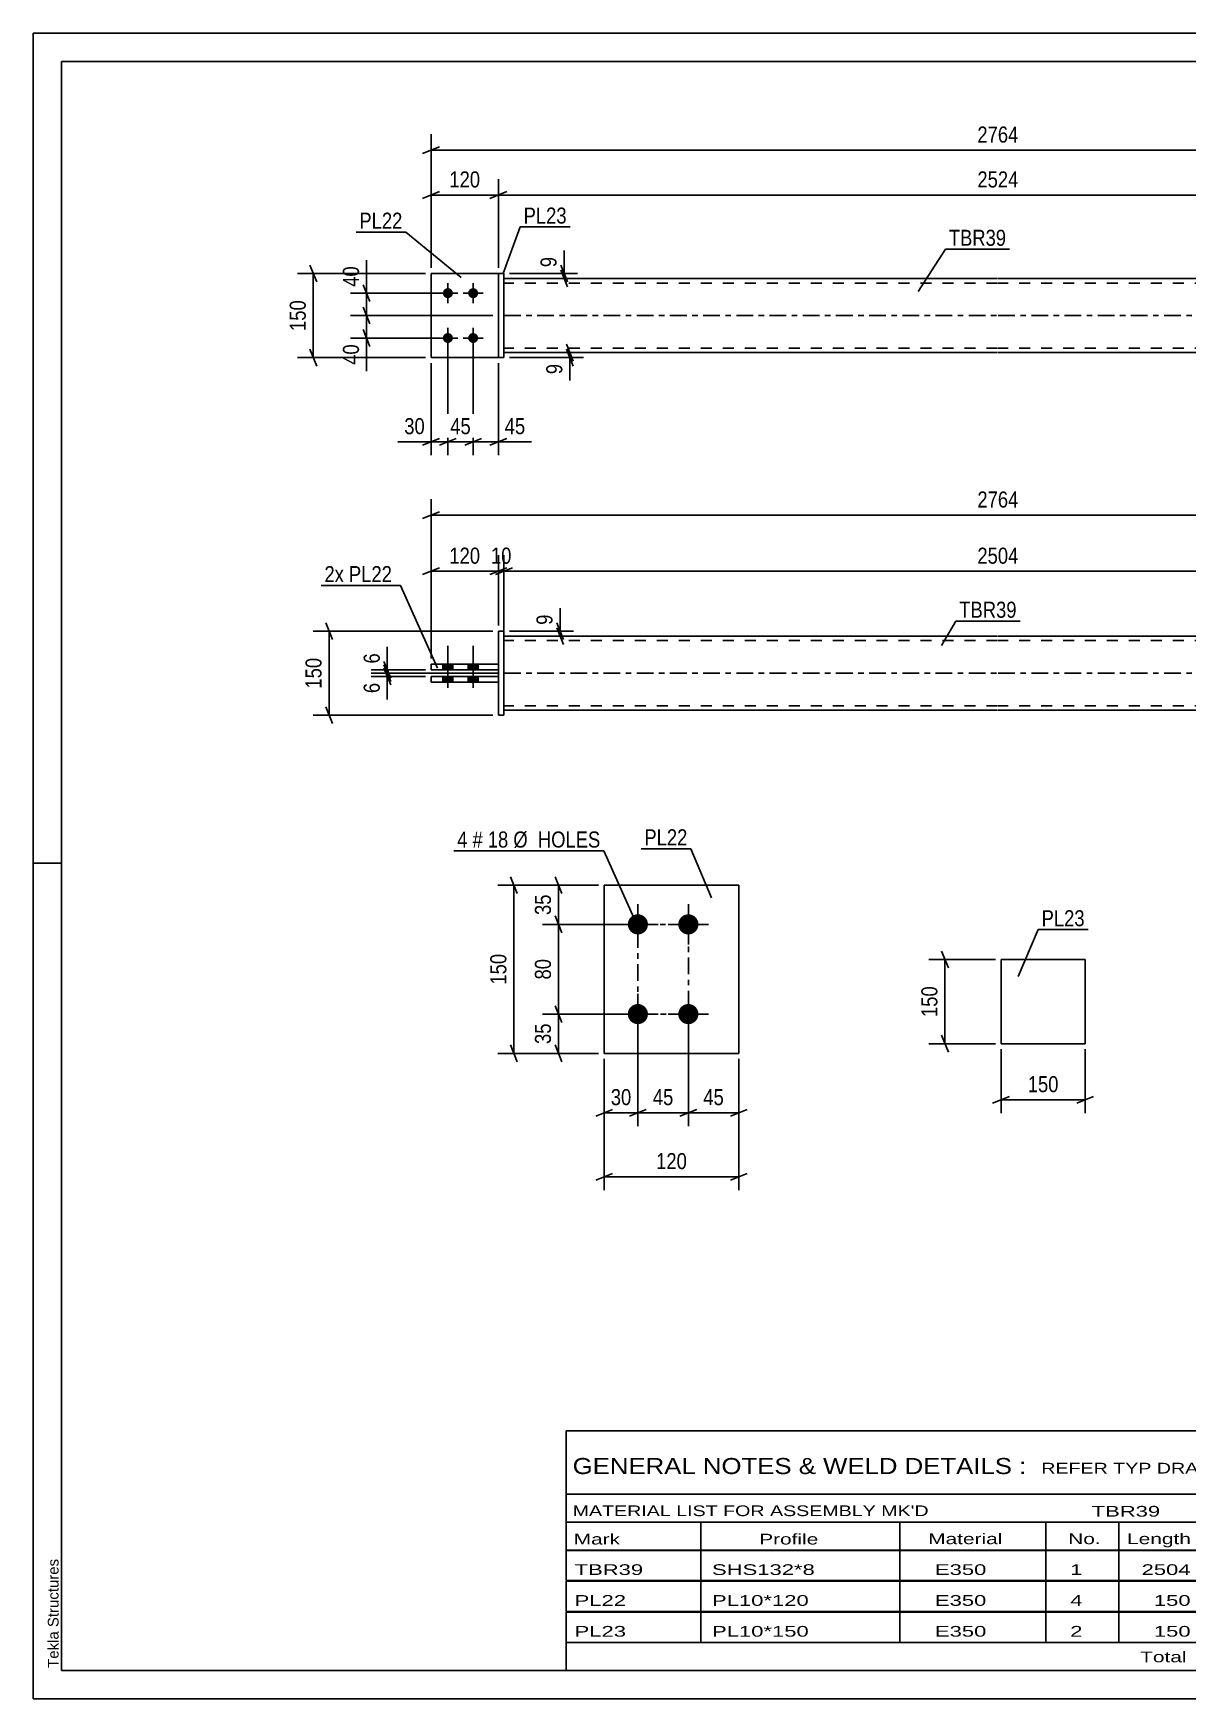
# Model space of a CAD drawing. Header units: millimetres. Extents: x 0 to 420, y 0 to 297.
# Drawn here: x 0 to 205.8, y 0 to 297 of the extents above; entities that cross this region are included whole.
import ezdxf

# ---------------------------------------------------------------- set-up
doc = ezdxf.new("R2010")
doc.units = ezdxf.units.MM
doc.linetypes.add('DXK_LINE_DOT2', pattern=[3.9198, 1.9599, -1.9599])
doc.linetypes.add('DXK_LINE_DOT3', pattern=[5.9187, 2.979, -0.9799, 0.9799, -0.9799])
doc.styles.add('Arial', font='arial.ttf', dxfattribs={"height": 0.2})
doc.styles.add('Arial Narrow', font='ARIALN.TTF', dxfattribs={"height": 0.2})

# ---------------------------------------------------------------- blocks, each defined once
blk = doc.blocks.new('Unknown-489683346-1162')
at = {"color": 5, "linetype": 'Continuous'}
for p, q in [((420, 297), (0, 297)), ((0, 297), (0, 0)), ((0, 292), (0, 297)), ((415, 292), (5, 292)), ((5, 292), (5, 5)), ((5, 149), (0, 149)), ((0, 0), (0, 5)), ((5, 5), (415, 5)), ((0, 0), (420, 0))]:
    blk.add_line(p, q, dxfattribs=at)
at = {"color": 174, "linetype": 'Continuous', "style": 'Arial'}
blk.add_text('Tekla Structures', height=1.9102, rotation=90, dxfattribs=at).set_placement((4.5, 5.5))
blk = doc.blocks.new('Unknown-489683346-5567')
at = {"color": 7, "linetype": 'Continuous'}
for p, q in [((95, 47.75), (255, 47.75)), ((95, 36.5), (95, 47.75)), ((255, 47.75), (255, 36.5)), ((95, 36.5), (255, 36.5)), ((95, 36.5), (95, 31.5)), ((255, 36.5), (255, 31.5)), ((95, 31.5), (255, 31.5)), ((95, 31.5), (95, 26.5)), ((119, 31.5), (119, 26.5)), ((154.5, 31.5), (154.5, 26.5)), ((180.5, 31.5), (180.5, 26.5)), ((193.5, 31.5), (193.5, 26.5)), ((211, 31.5), (211, 26.5)), ((233, 31.5), (233, 26.5)), ((255, 31.5), (255, 26.5)), ((95, 26.5), (255, 26.5)), ((95, 26.45), (95, 21.05)), ((95, 26.45), (255, 26.45)), ((119, 26.5), (119, 21)), ((154.5, 26.5), (154.5, 21)), ((180.5, 26.5), (180.5, 21)), ((193.5, 26.5), (193.5, 21)), ((211, 26.5), (211, 21)), ((233, 26.5), (233, 21)), ((255, 26.45), (255, 21.05)), ((95, 21.05), (255, 21.05)), ((95, 20.95), (95, 15.55)), ((95, 20.95), (255, 20.95)), ((119, 21), (119, 15.5)), ((154.5, 21), (154.5, 15.5)), ((180.5, 21), (180.5, 15.5)), ((193.5, 21), (193.5, 15.5)), ((211, 21), (211, 15.5)), ((233, 21), (233, 15.5)), ((255, 20.95), (255, 15.55)), ((95, 15.55), (255, 15.55)), ((95, 15.45), (95, 10.05)), ((95, 15.45), (255, 15.45)), ((119, 15.5), (119, 10)), ((154.5, 15.5), (154.5, 10)), ((180.5, 15.5), (180.5, 10)), ((193.5, 15.5), (193.5, 10)), ((211, 15.5), (211, 10)), ((233, 15.5), (233, 10)), ((255, 15.45), (255, 10.05)), ((95, 10.05), (255, 10.05)), ((95, 10), (255, 10)), ((95, 10), (95, 5)), ((211, 10), (211, 5)), ((233, 10), (233, 5)), ((255, 10), (255, 5)), ((95, 5), (255, 5))]:
    blk.add_line(p, q, dxfattribs=at)
at = {"color": 7, "style": 'Arial Narrow'}
for s, height, width, p in [('GENERAL NOTES & WELD DETAILS :', 2.8633, 1.4, (96.15, 40.06)), ('REFER TYP DRAWING TYP-01', 1.9089, 1.6, (179.7, 40.16)), ("MATERIAL LIST FOR ASSEMBLY MK'D", 1.9089, 1.6, (96.15, 32.56)), ('TBR39', 1.909, 1.794707, (188.68, 32.47)), ('1', 1.91, 1.794707, (217.08, 32.56)), ('No. Required', 1.9089, 1.6, (226.41, 32.56)), ('Mark', 1.909, 1.7, (96.34, 27.5)), ('Profile', 1.909, 1.7, (129.41, 27.5)), ('Material', 1.909, 1.7, (159.54, 27.56)), ('No.', 1.909, 1.7, (184.5, 27.56)), ('Length', 1.909, 1.7, (195, 27.56)), ('Area', 1.909, 1.7, (217.5, 27.56)), ('Weight', 1.909, 1.7, (237, 27.56))]:
    blk.add_text(s, height=height, dxfattribs=dict(at, width=width)).set_placement(p)
at = {"color": 7, "linetype": 'Continuous', "style": 'Arial Narrow'}
for s, height, width, p in [('TBR39', 1.909, 1.794707, (96.5, 22.06)), ('SHS132*8', 1.909, 1.794707, (121, 22.06)), ('E350', 1.909, 1.794707, (160.74, 22.06)), ('1', 1.91, 1.794707, (184.86, 22.06)), ('2504', 1.909, 1.794707, (197.58, 22.06)), ('1.3', 1.909, 1.794707, (221.32, 22.06)), ('78.0', 1.909, 1.794707, (240.14, 22.06)), ('PL22', 1.909, 1.794707, (96.5, 16.56)), ('PL10*120', 1.909, 1.794707, (121, 16.56)), ('E350', 1.909, 1.794707, (160.74, 16.56)), ('4', 1.91, 1.794707, (184.86, 16.56)), ('150', 1.909, 1.794707, (199.77, 16.56)), ('0.0', 1.909, 1.794707, (221.32, 16.56)), ('5.7', 1.909, 1.794707, (242.33, 16.56)), ('PL23', 1.909, 1.794707, (96.5, 11.06)), ('PL10*150', 1.909, 1.794707, (121, 11.06)), ('E350', 1.909, 1.794707, (160.74, 11.06)), ('2', 1.91, 1.794707, (184.86, 11.06)), ('150', 1.909, 1.794707, (199.77, 11.06)), ('0.1', 1.909, 1.794707, (221.32, 11.06)), ('3.5', 1.909, 1.794707, (242.33, 11.06)), ('Total', 1.909, 1.7, (197.33, 6.5)), ('1.6', 1.909, 1.794707, (220.83, 6.5)), ('87.2', 1.909, 1.794707, (240.14, 6.5))]:
    blk.add_text(s, height=height, dxfattribs=dict(at, width=width)).set_placement(p)
blk = doc.blocks.new('Part-489683346-1611 - 1399')
at = {"color": 2, "linetype": 'Continuous'}
for p, q in [((70.91, 184.49), (82.91, 184.49)), ((70.91, 184.49), (70.91, 183.49)), ((82.91, 184.49), (82.91, 183.49)), ((82.91, 183.49), (70.91, 183.49))]:
    blk.add_line(p, q, dxfattribs=at)
blk = doc.blocks.new('Part-489683346-1427 - 1399')
at = {"linetype": 'Continuous'}
blk.add_hatch(color=2, dxfattribs=at).paths.add_polyline_path([(230.01, 176.29), (229.21, 177.69), (230.81, 177.69)])
at = {"color": 2, "linetype": 'Continuous'}
for p, q in [((83.91, 189.49), (171.91, 189.49)), ((172.01, 189.49), (260.01, 189.49)), ((171.91, 176.29), (83.91, 176.29)), ((260.01, 176.29), (172.01, 176.29)), ((230.01, 176.29), (229.21, 177.69)), ((229.21, 177.69), (230.81, 177.69)), ((230.81, 177.69), (230.01, 176.29))]:
    blk.add_line(p, q, dxfattribs=at)
at = {"color": 7, "linetype": 'DXK_LINE_DOT2'}
for p, q in [((83.91, 176.29), (83.91, 189.49)), ((171.91, 188.69), (83.91, 188.69)), ((260.01, 188.69), (172.01, 188.69)), ((260.01, 189.49), (260.01, 176.29)), ((171.91, 177.09), (83.91, 177.09)), ((260.01, 177.09), (172.01, 177.09))]:
    blk.add_line(p, q, dxfattribs=at)
at = {"color": 7, "linetype": 'DXK_LINE_DOT3'}
for p, q in [((83.91, 182.89), (171.91, 182.89)), ((172.01, 182.89), (260.01, 182.89))]:
    blk.add_line(p, q, dxfattribs=at)
at = {"color": 2, "linetype": 'Continuous'}
blk.add_circle((230.01, 177.19), 1, dxfattribs=at)
blk = doc.blocks.new('Part-489683346-1610 - 1399')
at = {"color": 2, "linetype": 'Continuous'}
for p, q in [((82.91, 182.29), (70.91, 182.29)), ((70.91, 182.29), (70.91, 181.29)), ((82.91, 181.29), (70.91, 181.29)), ((82.91, 181.29), (82.91, 182.29))]:
    blk.add_line(p, q, dxfattribs=at)
blk = doc.blocks.new('Part-489683346-1612 - 1399')
at = {"color": 2, "linetype": 'Continuous'}
for p, q in [((82.91, 190.39), (83.91, 190.39)), ((82.91, 175.39), (82.91, 190.39)), ((83.91, 190.39), (83.91, 175.39)), ((83.91, 175.39), (82.91, 175.39))]:
    blk.add_line(p, q, dxfattribs=at)
blk = doc.blocks.new('Bolt-489683346-1615 - 1399')
at = {"linetype": 'Continuous'}
for points in [[(73.01, 183.49), (74.81, 183.49), (74.81, 184.49), (73.01, 184.49)], [(73.01, 183.49), (74.81, 183.49), (74.81, 184.49), (73.01, 184.49)], [(77.51, 183.49), (79.31, 183.49), (79.31, 184.49), (77.51, 184.49)], [(77.51, 183.49), (79.31, 183.49), (79.31, 184.49), (77.51, 184.49)], [(73.01, 181.29), (74.81, 181.29), (74.81, 182.29), (73.01, 182.29)], [(73.01, 181.29), (74.81, 181.29), (74.81, 182.29), (73.01, 182.29)], [(77.51, 181.29), (79.31, 181.29), (79.31, 182.29), (77.51, 182.29)], [(77.51, 181.29), (79.31, 181.29), (79.31, 182.29), (77.51, 182.29)]]:
    blk.add_hatch(color=1, dxfattribs=at).paths.add_polyline_path(points)
at = {"color": 1, "linetype": 'Continuous'}
for p, q in [((73.91, 180.29), (73.91, 187.79)), ((73.91, 180.29), (73.91, 187.79)), ((78.41, 180.29), (78.41, 187.79)), ((78.41, 180.29), (78.41, 187.79)), ((73.01, 183.49), (73.01, 184.49)), ((73.01, 183.49), (73.01, 184.49)), ((74.81, 183.49), (74.81, 184.49)), ((74.81, 183.49), (74.81, 184.49)), ((77.51, 183.49), (77.51, 184.49)), ((77.51, 183.49), (77.51, 184.49)), ((79.31, 183.49), (79.31, 184.49)), ((79.31, 183.49), (79.31, 184.49)), ((73.01, 181.29), (73.01, 182.29)), ((73.01, 181.29), (73.01, 182.29)), ((74.81, 181.29), (74.81, 182.29)), ((74.81, 181.29), (74.81, 182.29)), ((77.51, 181.29), (77.51, 182.29)), ((77.51, 181.29), (77.51, 182.29)), ((79.31, 181.29), (79.31, 182.29)), ((79.31, 181.29), (79.31, 182.29))]:
    blk.add_line(p, q, dxfattribs=at)
blk = doc.blocks.new('Part-489683346-1592 - 1586')
at = {"linetype": 'Continuous'}
blk.add_hatch(color=2, dxfattribs=at).paths.add_polyline_path([(230.01, 246.66), (229.21, 248.06), (230.81, 248.06)])
at = {"color": 2, "linetype": 'Continuous'}
for p, q in [((83.91, 253.26), (171.91, 253.26)), ((172.01, 253.26), (260.01, 253.26)), ((230.01, 246.66), (229.21, 248.06)), ((229.21, 248.06), (230.81, 248.06)), ((230.81, 248.06), (230.01, 246.66)), ((83.91, 240.06), (171.91, 240.06)), ((172.01, 240.06), (260.01, 240.06))]:
    blk.add_line(p, q, dxfattribs=at)
at = {"color": 7, "linetype": 'DXK_LINE_DOT2'}
for p, q in [((83.91, 253.26), (83.91, 240.06)), ((171.91, 252.46), (83.91, 252.46)), ((260.01, 252.46), (172.01, 252.46)), ((260.01, 253.26), (260.01, 240.06)), ((171.91, 240.86), (83.91, 240.86)), ((260.01, 240.86), (172.01, 240.86))]:
    blk.add_line(p, q, dxfattribs=at)
at = {"color": 7, "linetype": 'DXK_LINE_DOT3'}
for p, q in [((83.91, 246.66), (171.91, 246.66)), ((172.01, 246.66), (260.01, 246.66))]:
    blk.add_line(p, q, dxfattribs=at)
at = {"color": 2, "linetype": 'Continuous'}
blk.add_circle((230.01, 247.56), 1, dxfattribs=at)
blk = doc.blocks.new('Part-489683346-1799 - 1586')
at = {"color": 2, "linetype": 'Continuous'}
for p, q in [((83.91, 254.16), (82.91, 254.16)), ((82.91, 254.16), (82.91, 239.16)), ((83.91, 239.16), (83.91, 254.16)), ((82.91, 239.16), (83.91, 239.16))]:
    blk.add_line(p, q, dxfattribs=at)
blk = doc.blocks.new('Part-489683346-1797 - 1586')
at = {"color": 7, "linetype": 'DXK_LINE_DOT2'}
for p, q in [((82.91, 254.16), (70.91, 254.16)), ((70.91, 254.16), (70.91, 239.16)), ((82.91, 239.16), (82.91, 254.16)), ((70.91, 239.16), (82.91, 239.16))]:
    blk.add_line(p, q, dxfattribs=at)
blk = doc.blocks.new('Part-489683346-1798 - 1586')
at = {"color": 2, "linetype": 'Continuous'}
for p, q in [((82.91, 254.16), (70.91, 254.16)), ((70.91, 239.16), (70.91, 254.16)), ((82.91, 239.16), (70.91, 239.16))]:
    blk.add_line(p, q, dxfattribs=at)
at = {"color": 7, "linetype": 'DXK_LINE_DOT2'}
blk.add_line((82.91, 239.16), (82.91, 254.16), dxfattribs=at)
blk = doc.blocks.new('Bolt-489683346-1802 - 1586')
at = {"linetype": 'Continuous'}
for points in [[(73.91, 249.76, -1), (73.91, 251.56, -1)], [(78.41, 249.76, -1), (78.41, 251.56, -1)], [(73.91, 241.76, -1), (73.91, 243.56, -1)], [(78.41, 241.76, -1), (78.41, 243.56, -1)]]:
    blk.add_hatch(color=1, dxfattribs=at).paths.add_polyline_path(points)
at = {"color": 1, "linetype": 'Continuous'}
for p, q in [((73.91, 248.86), (73.91, 252.46)), ((78.41, 248.86), (78.41, 252.46)), ((75.71, 250.66), (72.11, 250.66)), ((80.21, 250.66), (76.61, 250.66)), ((73.91, 240.86), (73.91, 244.46)), ((78.41, 240.86), (78.41, 244.46)), ((75.71, 242.66), (72.11, 242.66)), ((80.21, 242.66), (76.61, 242.66))]:
    blk.add_line(p, q, dxfattribs=at)
blk = doc.blocks.new('Part-489683346-3110 - 3109')
at = {"color": 2, "linetype": 'Continuous'}
for p, q in [((125.78, 145.09), (101.78, 145.09)), ((101.78, 145.09), (101.78, 115.09)), ((125.78, 115.09), (125.78, 145.09)), ((101.78, 115.09), (125.78, 115.09))]:
    blk.add_line(p, q, dxfattribs=at)
blk = doc.blocks.new('Bolt-489683346-3111 - 3109')
at = {"linetype": 'Continuous'}
for points in [[(107.78, 136.29, -1), (107.78, 139.89, -1)], [(116.78, 136.29, -1), (116.78, 139.89, -1)], [(107.78, 120.29, -1), (107.78, 123.89, -1)], [(116.78, 120.29, -1), (116.78, 123.89, -1)]]:
    blk.add_hatch(color=1, dxfattribs=at).paths.add_polyline_path(points)
at = {"color": 1, "linetype": 'Continuous'}
for p, q in [((107.78, 134.49), (107.78, 141.69)), ((116.78, 134.49), (116.78, 141.69)), ((111.38, 138.09), (104.18, 138.09)), ((120.38, 138.09), (113.18, 138.09)), ((107.78, 118.49), (107.78, 125.69)), ((116.78, 118.49), (116.78, 125.69)), ((111.38, 122.09), (104.18, 122.09)), ((120.38, 122.09), (113.18, 122.09))]:
    blk.add_line(p, q, dxfattribs=at)
blk = doc.blocks.new('Part-489683346-3174 - 3173')
at = {"color": 2, "linetype": 'Continuous'}
for p, q in [((172.53, 131.81), (187.53, 131.81)), ((172.53, 131.81), (172.53, 116.81)), ((187.53, 131.81), (187.53, 116.81)), ((172.53, 116.81), (187.53, 116.81))]:
    blk.add_line(p, q, dxfattribs=at)
blk = doc.blocks.new('Rectangle-489683346-3730 - 3109')
at = {"color": 1, "linetype": 'DXK_LINE_DOT3'}
blk.add_lwpolyline([(107.78, 138.09), (116.78, 138.09), (116.78, 122.09), (107.78, 122.09), (107.78, 138.09)], close=True, dxfattribs=at)
blk = doc.blocks.new('StraightDimension-489683346-2663 - 1399')
at = {"color": 7, "linetype": 'Continuous'}
for p, q in [((82.91, 191.39), (82.91, 203.91)), ((83.91, 190.49), (83.91, 203.91)), ((81.41, 200.46), (84.41, 201.66)), ((85.41, 201.66), (82.41, 200.46)), ((82.91, 201.06), (83.91, 201.06))]:
    blk.add_line(p, q, dxfattribs=at)
at = {"color": 0}
blk.add_wipeout([(85.84, 201.81), (85.84, 206.01), (80.98, 206.01), (80.98, 201.81)], dxfattribs=at)
at = {"color": 3, "style": 'Arial Narrow'}
blk.add_text('10', height=2.863, dxfattribs=at).set_placement((81.58, 202.41))
blk = doc.blocks.new('StraightDimension-489683346-4406 - 1399')
at = {"color": 7, "linetype": 'Continuous'}
for p, q in [((84.91, 190.39), (96.31, 190.39)), ((93.31, 191.89), (94.51, 188.89)), ((94.51, 187.99), (93.31, 190.99)), ((93.91, 189.49), (93.91, 190.39)), ((84.91, 189.49), (96.31, 189.49))]:
    blk.add_line(p, q, dxfattribs=at)
at = {"color": 0}
blk.add_wipeout([(93.16, 193.94), (88.96, 193.94), (88.96, 190.91), (93.16, 190.91)], dxfattribs=at)
at = {"color": 7, "linetype": 'Continuous'}
blk.add_line((93.91, 190.39), (93.91, 194.46), dxfattribs=at)
blk.add_line((93.91, 190.39), (93.91, 194.46), dxfattribs=at)
at = {"color": 3, "style": 'Arial Narrow'}
blk.add_text('9', height=2.86, rotation=90.0002, dxfattribs=at).set_placement((92.56, 191.51))
blk = doc.blocks.new('StraightDimension-489683346-4416 - 1399')
at = {"color": 7, "linetype": 'Continuous'}
for p, q in [((62.51, 184.99), (63.71, 181.99)), ((63.71, 181.39), (62.51, 184.39)), ((69.91, 183.49), (60.26, 183.49)), ((82.91, 182.89), (60.26, 182.89)), ((63.11, 182.89), (63.11, 183.49))]:
    blk.add_line(p, q, dxfattribs=at)
at = {"color": 0}
blk.add_wipeout([(62.36, 187.04), (58.16, 187.04), (58.16, 184.01), (62.36, 184.01)], dxfattribs=at)
at = {"color": 7, "linetype": 'Continuous'}
blk.add_line((63.11, 183.49), (63.11, 187.56), dxfattribs=at)
blk.add_line((63.11, 183.49), (63.11, 187.56), dxfattribs=at)
at = {"color": 3, "style": 'Arial Narrow'}
blk.add_text('6', height=2.86, rotation=90.0002, dxfattribs=at).set_placement((61.76, 184.61))
blk = doc.blocks.new('StraightDimension-489683346-2555 - 1399')
at = {"color": 7, "linetype": 'Continuous'}
for p, q in [((70.91, 185.49), (70.91, 213.93)), ((273.01, 185.49), (273.01, 213.93)), ((72.41, 211.68), (69.41, 210.48)), ((70.91, 211.08), (273.01, 211.08)), ((271.51, 210.48), (274.51, 211.68))]:
    blk.add_line(p, q, dxfattribs=at)
at = {"color": 0}
blk.add_wipeout([(176.22, 211.83), (176.22, 216.03), (167.71, 216.03), (167.71, 211.83)], dxfattribs=at)
at = {"color": 3, "style": 'Arial Narrow'}
blk.add_text('2764', height=2.863, dxfattribs=at).set_placement((168.31, 212.43))
blk = doc.blocks.new('StraightDimension-489683346-2662 - 1399')
at = {"color": 7, "linetype": 'Continuous'}
for p, q in [((83.91, 190.49), (83.91, 203.91)), ((260.01, 190.49), (260.01, 203.91)), ((85.41, 201.66), (82.41, 200.46)), ((83.91, 201.06), (260.01, 201.06)), ((258.51, 200.46), (261.51, 201.66))]:
    blk.add_line(p, q, dxfattribs=at)
at = {"color": 0}
blk.add_wipeout([(176.22, 201.81), (176.22, 206.01), (167.71, 206.01), (167.71, 201.81)], dxfattribs=at)
at = {"color": 3, "style": 'Arial Narrow'}
blk.add_text('2504', height=2.863, dxfattribs=at).set_placement((168.31, 202.41))
blk = doc.blocks.new('StraightDimension-489683346-2664 - 1399')
at = {"color": 7, "linetype": 'Continuous'}
for p, q in [((70.91, 185.49), (70.91, 203.91)), ((82.91, 191.39), (82.91, 203.91)), ((69.41, 200.46), (72.41, 201.66)), ((70.91, 201.06), (82.91, 201.06)), ((84.41, 201.66), (81.41, 200.46))]:
    blk.add_line(p, q, dxfattribs=at)
at = {"color": 0}
blk.add_wipeout([(80.25, 201.81), (80.25, 206.01), (73.57, 206.01), (73.57, 201.81)], dxfattribs=at)
at = {"color": 3, "style": 'Arial Narrow'}
blk.add_text('120', height=2.863, dxfattribs=at).set_placement((74.17, 202.41))
blk = doc.blocks.new('StraightDimension-489683346-4417 - 1399')
at = {"color": 7, "linetype": 'Continuous'}
for p, q in [((62.51, 184.39), (63.71, 181.39)), ((82.91, 182.89), (60.26, 182.89)), ((69.91, 182.29), (60.26, 182.29)), ((63.71, 180.79), (62.51, 183.79)), ((63.11, 182.29), (63.11, 182.89))]:
    blk.add_line(p, q, dxfattribs=at)
at = {"color": 0}
blk.add_wipeout([(62.36, 181.76), (58.16, 181.76), (58.16, 178.73), (62.36, 178.73)], dxfattribs=at)
at = {"color": 7, "linetype": 'Continuous'}
blk.add_line((63.11, 182.29), (63.11, 178.21), dxfattribs=at)
blk.add_line((63.11, 182.29), (63.11, 178.21), dxfattribs=at)
at = {"color": 3, "style": 'Arial Narrow'}
blk.add_text('6', height=2.86, rotation=90.0002, dxfattribs=at).set_placement((61.76, 179.33))
blk = doc.blocks.new('StraightDimension-489683346-5122 - 1399')
at = {"color": 7, "linetype": 'Continuous'}
for p, q in [((81.91, 190.39), (49.88, 190.39)), ((53.33, 188.89), (52.13, 191.89)), ((52.73, 175.39), (52.73, 190.39)), ((81.91, 175.39), (49.88, 175.39)), ((52.13, 176.89), (53.33, 173.89))]:
    blk.add_line(p, q, dxfattribs=at)
at = {"color": 0}
blk.add_wipeout([(51.98, 186.23), (47.78, 186.23), (47.78, 179.54), (51.98, 179.54)], dxfattribs=at)
at = {"color": 3, "style": 'Arial Narrow'}
blk.add_text('150', height=2.863, rotation=90.0002, dxfattribs=at).set_placement((51.38, 180.14))
blk = doc.blocks.new('StraightDimension-489683346-4242 - 1586')
at = {"color": 7, "linetype": 'Continuous'}
for p, q in [((78.41, 241.66), (78.41, 221.76)), ((82.91, 238.16), (82.91, 221.76)), ((76.91, 223.56), (79.91, 224.76)), ((78.41, 224.16), (82.91, 224.16)), ((84.41, 224.76), (81.41, 223.56))]:
    blk.add_line(p, q, dxfattribs=at)
at = {"color": 0}
blk.add_wipeout([(88.29, 224.91), (88.29, 229.11), (83.44, 229.11), (83.44, 224.91)], dxfattribs=at)
at = {"color": 7, "linetype": 'Continuous'}
blk.add_line((82.91, 224.16), (88.82, 224.16), dxfattribs=at)
blk.add_line((82.91, 224.16), (88.82, 224.16), dxfattribs=at)
at = {"color": 3, "style": 'Arial Narrow'}
blk.add_text('45', height=2.863, dxfattribs=at).set_placement((84.04, 225.51))
blk = doc.blocks.new('StraightDimension-489683346-2870 - 1586')
at = {"color": 7, "linetype": 'Continuous'}
for p, q in [((95.06, 241.56), (96.26, 238.56)), ((96.26, 237.66), (95.06, 240.66)), ((84.91, 239.16), (98.06, 239.16)), ((85.18, 240.06), (98.06, 240.06)), ((95.66, 239.16), (95.66, 240.06))]:
    blk.add_line(p, q, dxfattribs=at)
at = {"color": 0}
blk.add_wipeout([(94.91, 238.64), (90.71, 238.64), (90.71, 235.61), (94.91, 235.61)], dxfattribs=at)
at = {"color": 7, "linetype": 'Continuous'}
blk.add_line((95.66, 239.16), (95.66, 235.08), dxfattribs=at)
blk.add_line((95.66, 239.16), (95.66, 235.08), dxfattribs=at)
at = {"color": 3, "style": 'Arial Narrow'}
blk.add_text('9', height=2.86, rotation=90.0002, dxfattribs=at).set_placement((94.31, 236.21))
blk = doc.blocks.new('StraightDimension-489683346-4169 - 1586')
at = {"color": 7, "linetype": 'Continuous'}
for p, q in [((82.91, 255.16), (82.91, 271.01)), ((261.01, 255.16), (261.01, 271.01)), ((84.41, 268.76), (81.41, 267.56)), ((82.91, 268.16), (261.01, 268.16)), ((259.51, 267.56), (262.51, 268.76))]:
    blk.add_line(p, q, dxfattribs=at)
at = {"color": 0}
blk.add_wipeout([(176.22, 268.91), (176.22, 273.11), (167.71, 273.11), (167.71, 268.91)], dxfattribs=at)
at = {"color": 3, "style": 'Arial Narrow'}
blk.add_text('2524', height=2.863, dxfattribs=at).set_placement((168.31, 269.51))
blk = doc.blocks.new('StraightDimension-489683346-2801 - 1586')
at = {"color": 7, "linetype": 'Continuous'}
for p, q in [((72.41, 276.76), (69.41, 275.56)), ((70.91, 255.16), (70.91, 279.01)), ((271.51, 275.56), (274.51, 276.76)), ((273.01, 255.16), (273.01, 279.01)), ((70.91, 276.16), (273.01, 276.16))]:
    blk.add_line(p, q, dxfattribs=at)
at = {"color": 0}
blk.add_wipeout([(176.22, 276.91), (176.22, 281.11), (167.71, 281.11), (167.71, 276.91)], dxfattribs=at)
at = {"color": 3, "style": 'Arial Narrow'}
blk.add_text('2764', height=2.863, dxfattribs=at).set_placement((168.31, 277.51))
blk = doc.blocks.new('StraightDimension-489683346-4244 - 1586')
at = {"color": 7, "linetype": 'Continuous'}
for p, q in [((73.91, 241.66), (73.91, 221.76)), ((70.91, 238.16), (70.91, 221.76)), ((69.41, 223.56), (72.41, 224.76)), ((70.91, 224.16), (73.91, 224.16)), ((75.41, 224.76), (72.41, 223.56))]:
    blk.add_line(p, q, dxfattribs=at)
at = {"color": 0}
blk.add_wipeout([(70.39, 224.91), (70.39, 229.11), (65.53, 229.11), (65.53, 224.91)], dxfattribs=at)
at = {"color": 7, "linetype": 'Continuous'}
blk.add_line((70.91, 224.16), (65.01, 224.16), dxfattribs=at)
blk.add_line((70.91, 224.16), (65.01, 224.16), dxfattribs=at)
at = {"color": 3, "style": 'Arial Narrow'}
blk.add_text('30', height=2.863, dxfattribs=at).set_placement((66.13, 225.51))
blk = doc.blocks.new('StraightDimension-489683346-2878 - 1586')
at = {"color": 7, "linetype": 'Continuous'}
for p, q in [((94.03, 255.66), (95.23, 252.66)), ((84.91, 254.16), (97.03, 254.16)), ((88.92, 253.26), (97.03, 253.26)), ((95.23, 251.76), (94.03, 254.76)), ((94.63, 253.26), (94.63, 254.16))]:
    blk.add_line(p, q, dxfattribs=at)
at = {"color": 0}
blk.add_wipeout([(93.88, 257.72), (89.68, 257.72), (89.68, 254.69), (93.88, 254.69)], dxfattribs=at)
at = {"color": 7, "linetype": 'Continuous'}
blk.add_line((94.63, 254.16), (94.63, 258.24), dxfattribs=at)
blk.add_line((94.63, 254.16), (94.63, 258.24), dxfattribs=at)
at = {"color": 3, "style": 'Arial Narrow'}
blk.add_text('9', height=2.86, rotation=90.0002, dxfattribs=at).set_placement((93.28, 255.29))
blk = doc.blocks.new('StraightDimension-489683346-2782 - 1586')
at = {"color": 7, "linetype": 'Continuous'}
for p, q in [((72.91, 250.66), (56.56, 250.66)), ((58.81, 252.16), (60.01, 249.16)), ((59.41, 246.66), (59.41, 250.66)), ((81.91, 246.66), (56.56, 246.66)), ((60.01, 245.16), (58.81, 248.16))]:
    blk.add_line(p, q, dxfattribs=at)
at = {"color": 0}
blk.add_wipeout([(58.66, 256.04), (54.46, 256.04), (54.46, 251.19), (58.66, 251.19)], dxfattribs=at)
at = {"color": 7, "linetype": 'Continuous'}
blk.add_line((59.41, 250.66), (59.41, 256.57), dxfattribs=at)
blk.add_line((59.41, 250.66), (59.41, 256.57), dxfattribs=at)
at = {"color": 3, "style": 'Arial Narrow'}
blk.add_text('40', height=2.863, rotation=90.0002, dxfattribs=at).set_placement((58.06, 251.79))
blk = doc.blocks.new('StraightDimension-489683346-2783 - 1586')
at = {"color": 7, "linetype": 'Continuous'}
for p, q in [((81.91, 246.66), (56.56, 246.66)), ((58.81, 248.16), (60.01, 245.16)), ((59.41, 242.66), (59.41, 246.66)), ((60.01, 241.16), (58.81, 244.16)), ((72.91, 242.66), (56.56, 242.66))]:
    blk.add_line(p, q, dxfattribs=at)
at = {"color": 0}
blk.add_wipeout([(58.66, 242.14), (54.46, 242.14), (54.46, 237.28), (58.66, 237.28)], dxfattribs=at)
at = {"color": 7, "linetype": 'Continuous'}
blk.add_line((59.41, 242.66), (59.41, 236.76), dxfattribs=at)
blk.add_line((59.41, 242.66), (59.41, 236.76), dxfattribs=at)
at = {"color": 3, "style": 'Arial Narrow'}
blk.add_text('40', height=2.863, rotation=90.0002, dxfattribs=at).set_placement((58.06, 237.88))
blk = doc.blocks.new('StraightDimension-489683346-4170 - 1586')
at = {"color": 7, "linetype": 'Continuous'}
for p, q in [((70.91, 255.16), (70.91, 271.01)), ((82.91, 255.16), (82.91, 271.01)), ((69.41, 267.56), (72.41, 268.76)), ((70.91, 268.16), (82.91, 268.16)), ((84.41, 268.76), (81.41, 267.56))]:
    blk.add_line(p, q, dxfattribs=at)
at = {"color": 0}
blk.add_wipeout([(80.25, 268.91), (80.25, 273.11), (73.57, 273.11), (73.57, 268.91)], dxfattribs=at)
at = {"color": 3, "style": 'Arial Narrow'}
blk.add_text('120', height=2.863, dxfattribs=at).set_placement((74.17, 269.51))
blk = doc.blocks.new('StraightDimension-489683346-4243 - 1586')
at = {"color": 7, "linetype": 'Continuous'}
for p, q in [((73.91, 241.66), (73.91, 221.76)), ((78.41, 241.66), (78.41, 221.76)), ((72.41, 223.56), (75.41, 224.76)), ((73.91, 224.16), (78.41, 224.16)), ((79.91, 224.76), (76.91, 223.56))]:
    blk.add_line(p, q, dxfattribs=at)
at = {"color": 0}
blk.add_wipeout([(78.59, 224.91), (78.59, 229.11), (73.73, 229.11), (73.73, 224.91)], dxfattribs=at)
at = {"color": 3, "style": 'Arial Narrow'}
blk.add_text('45', height=2.863, dxfattribs=at).set_placement((74.33, 225.51))
blk = doc.blocks.new('StraightDimension-489683346-5102 - 1586')
at = {"color": 7, "linetype": 'Continuous'}
for p, q in [((50.52, 252.66), (49.32, 255.66)), ((69.91, 254.16), (47.07, 254.16)), ((49.92, 239.16), (49.92, 254.16)), ((49.32, 240.66), (50.52, 237.66)), ((69.91, 239.16), (47.07, 239.16))]:
    blk.add_line(p, q, dxfattribs=at)
at = {"color": 0}
blk.add_wipeout([(49.17, 250.01), (44.97, 250.01), (44.97, 243.32), (49.17, 243.32)], dxfattribs=at)
at = {"color": 3, "style": 'Arial Narrow'}
blk.add_text('150', height=2.863, rotation=90.0002, dxfattribs=at).set_placement((48.57, 243.92))
blk = doc.blocks.new('StraightDimension-489683346-3788 - 3109')
at = {"color": 7, "linetype": 'Continuous'}
for p, q in [((93.03, 146.59), (94.23, 143.59)), ((100.78, 145.09), (90.78, 145.09)), ((93.63, 138.09), (93.63, 145.09)), ((106.78, 138.09), (90.78, 138.09)), ((94.23, 136.59), (93.03, 139.59))]:
    blk.add_line(p, q, dxfattribs=at)
at = {"color": 0}
blk.add_wipeout([(92.88, 144.02), (88.68, 144.02), (88.68, 139.16), (92.88, 139.16)], dxfattribs=at)
at = {"color": 3, "style": 'Arial Narrow'}
blk.add_text('35', height=2.863, rotation=90.0002, dxfattribs=at).set_placement((92.28, 139.76))
blk = doc.blocks.new('StraightDimension-489683346-3710 - 3109')
at = {"color": 7, "linetype": 'Continuous'}
for p, q in [((86.28, 143.59), (85.08, 146.59)), ((100.78, 145.09), (82.83, 145.09)), ((85.68, 115.09), (85.68, 145.09)), ((85.08, 116.59), (86.28, 113.59)), ((100.78, 115.09), (82.83, 115.09))]:
    blk.add_line(p, q, dxfattribs=at)
at = {"color": 0}
blk.add_wipeout([(84.93, 133.43), (80.73, 133.43), (80.73, 126.75), (84.93, 126.75)], dxfattribs=at)
at = {"color": 3, "style": 'Arial Narrow'}
blk.add_text('150', height=2.863, rotation=90.0002, dxfattribs=at).set_placement((84.33, 127.35))
blk = doc.blocks.new('StraightDimension-489683346-3789 - 3109')
at = {"color": 7, "linetype": 'Continuous'}
for p, q in [((106.78, 138.09), (90.78, 138.09)), ((94.23, 136.59), (93.03, 139.59)), ((93.63, 122.09), (93.63, 138.09)), ((106.78, 122.09), (90.78, 122.09)), ((93.03, 123.59), (94.23, 120.59))]:
    blk.add_line(p, q, dxfattribs=at)
at = {"color": 0}
blk.add_wipeout([(92.88, 132.52), (88.68, 132.52), (88.68, 127.66), (92.88, 127.66)], dxfattribs=at)
at = {"color": 3, "style": 'Arial Narrow'}
blk.add_text('80', height=2.863, rotation=90.0002, dxfattribs=at).set_placement((92.28, 128.26))
blk = doc.blocks.new('StraightDimension-489683346-3790 - 3109')
at = {"color": 7, "linetype": 'Continuous'}
for p, q in [((106.78, 122.09), (90.78, 122.09)), ((93.03, 123.59), (94.23, 120.59)), ((93.63, 115.09), (93.63, 122.09)), ((94.23, 113.59), (93.03, 116.59)), ((100.78, 115.09), (90.78, 115.09))]:
    blk.add_line(p, q, dxfattribs=at)
at = {"color": 0}
blk.add_wipeout([(92.88, 121.02), (88.68, 121.02), (88.68, 116.16), (92.88, 116.16)], dxfattribs=at)
at = {"color": 3, "style": 'Arial Narrow'}
blk.add_text('35', height=2.863, rotation=90.0002, dxfattribs=at).set_placement((92.28, 116.76))
blk = doc.blocks.new('StraightDimension-489683346-4023 - 3109')
at = {"color": 7, "linetype": 'Continuous'}
for p, q in [((101.78, 114.09), (101.78, 90.69)), ((125.78, 114.09), (125.78, 90.69)), ((103.28, 93.69), (100.28, 92.49)), ((101.78, 93.09), (125.78, 93.09)), ((124.28, 92.49), (127.28, 93.69))]:
    blk.add_line(p, q, dxfattribs=at)
at = {"color": 0}
blk.add_wipeout([(117.12, 93.84), (117.12, 98.04), (110.44, 98.04), (110.44, 93.84)], dxfattribs=at)
at = {"color": 3, "style": 'Arial Narrow'}
blk.add_text('120', height=2.863, dxfattribs=at).set_placement((111.04, 94.44))
blk = doc.blocks.new('StraightDimension-489683346-4046 - 3109')
at = {"color": 7, "linetype": 'Continuous'}
for p, q in [((116.78, 121.09), (116.78, 102.1)), ((125.78, 114.09), (125.78, 102.1)), ((115.28, 103.9), (118.28, 105.1)), ((116.78, 104.5), (125.78, 104.5)), ((127.28, 105.1), (124.28, 103.9))]:
    blk.add_line(p, q, dxfattribs=at)
at = {"color": 0}
blk.add_wipeout([(123.71, 105.25), (123.71, 109.45), (118.85, 109.45), (118.85, 105.25)], dxfattribs=at)
at = {"color": 3, "style": 'Arial Narrow'}
blk.add_text('45', height=2.863, dxfattribs=at).set_placement((119.45, 105.85))
blk = doc.blocks.new('StraightDimension-489683346-4047 - 3109')
at = {"color": 7, "linetype": 'Continuous'}
for p, q in [((107.78, 121.09), (107.78, 102.1)), ((116.78, 121.09), (116.78, 102.1)), ((106.28, 103.9), (109.28, 105.1)), ((107.78, 104.5), (116.78, 104.5)), ((118.28, 105.1), (115.28, 103.9))]:
    blk.add_line(p, q, dxfattribs=at)
at = {"color": 0}
blk.add_wipeout([(114.71, 105.25), (114.71, 109.45), (109.85, 109.45), (109.85, 105.25)], dxfattribs=at)
at = {"color": 3, "style": 'Arial Narrow'}
blk.add_text('45', height=2.863, dxfattribs=at).set_placement((110.45, 105.85))
blk = doc.blocks.new('StraightDimension-489683346-4048 - 3109')
at = {"color": 7, "linetype": 'Continuous'}
for p, q in [((107.78, 121.09), (107.78, 102.1)), ((101.78, 114.09), (101.78, 102.1)), ((100.28, 103.9), (103.28, 105.1)), ((101.78, 104.5), (107.78, 104.5)), ((109.28, 105.1), (106.28, 103.9))]:
    blk.add_line(p, q, dxfattribs=at)
at = {"color": 0}
blk.add_wipeout([(107.21, 105.25), (107.21, 109.45), (102.35, 109.45), (102.35, 105.25)], dxfattribs=at)
at = {"color": 3, "style": 'Arial Narrow'}
blk.add_text('30', height=2.863, dxfattribs=at).set_placement((102.95, 105.85))
blk = doc.blocks.new('StraightDimension-489683346-3286 - 3173')
at = {"color": 7, "linetype": 'Continuous'}
for p, q in [((172.53, 115.81), (172.53, 104.41)), ((187.53, 115.81), (187.53, 104.41)), ((174.03, 107.41), (171.03, 106.21)), ((186.03, 106.21), (189.03, 107.41)), ((172.53, 106.81), (187.53, 106.81))]:
    blk.add_line(p, q, dxfattribs=at)
at = {"color": 0}
blk.add_wipeout([(183.37, 107.56), (183.37, 111.76), (176.69, 111.76), (176.69, 107.56)], dxfattribs=at)
at = {"color": 3, "style": 'Arial Narrow'}
blk.add_text('150', height=2.863, dxfattribs=at).set_placement((177.29, 108.16))
blk = doc.blocks.new('StraightDimension-489683346-3291 - 3173')
at = {"color": 7, "linetype": 'Continuous'}
for p, q in [((171.53, 131.81), (159.68, 131.81)), ((163.13, 130.31), (161.93, 133.31)), ((162.53, 116.81), (162.53, 131.81)), ((171.53, 116.81), (159.68, 116.81)), ((161.93, 118.31), (163.13, 115.31))]:
    blk.add_line(p, q, dxfattribs=at)
at = {"color": 0}
blk.add_wipeout([(161.78, 127.66), (157.58, 127.66), (157.58, 120.97), (161.78, 120.97)], dxfattribs=at)
at = {"color": 3, "style": 'Arial Narrow'}
blk.add_text('150', height=2.863, rotation=90.0002, dxfattribs=at).set_placement((161.18, 121.57))
blk = doc.blocks.new('Mark-489683346-1422 - 1399')
at = {"color": 0}
blk.add_wipeout([(175.31, 192.77), (175.31, 195.77), (165.08, 195.77), (165.08, 192.77)], dxfattribs=at)
blk.add_wipeout([(175.31, 192.77), (175.31, 195.77), (165.08, 195.77), (165.08, 192.77)], dxfattribs=at)
at = {"color": 30, "linetype": 'Continuous'}
for p, q in [((161.89, 187.85), (164.48, 192.17)), ((164.48, 192.17), (175.91, 192.17))]:
    blk.add_line(p, q, dxfattribs=at)
at = {"color": 3, "style": 'Arial Narrow'}
blk.add_text('TBR39', height=2.863, dxfattribs=at).set_placement((165.08, 192.77))
blk = doc.blocks.new('MarkSet-489683346-3085 - 1399')
at = {"color": 30, "linetype": 'Continuous'}
blk.add_line((72.08, 183.77), (65.45, 198.52), dxfattribs=at)
at = {"color": 0}
blk.add_wipeout([(55.37, 199.12), (55.37, 202.12), (51.9, 202.12), (51.9, 199.12)], dxfattribs=at)
blk.add_wipeout([(55.37, 199.12), (55.37, 202.12), (51.9, 202.12), (51.9, 199.12)], dxfattribs=at)
blk.add_wipeout([(63.95, 199.12), (63.95, 202.12), (56.27, 202.12), (56.27, 199.12)], dxfattribs=at)
blk.add_wipeout([(63.95, 199.12), (63.95, 202.12), (56.27, 202.12), (56.27, 199.12)], dxfattribs=at)
at = {"color": 30, "linetype": 'Continuous'}
blk.add_line((51.3, 198.52), (65.45, 198.52), dxfattribs=at)
at = {"color": 3, "style": 'Arial Narrow'}
for s, p in [('2x', (51.9, 199.12)), ('PL22', (56.27, 199.12))]:
    blk.add_text(s, height=2.863, dxfattribs=at).set_placement(p)
blk = doc.blocks.new('Mark-489683346-1588 - 1586')
at = {"color": 0}
blk.add_wipeout([(173.43, 259.1), (173.43, 262.1), (163.21, 262.1), (163.21, 259.1)], dxfattribs=at)
blk.add_wipeout([(173.43, 259.1), (173.43, 262.1), (163.21, 262.1), (163.21, 259.1)], dxfattribs=at)
at = {"color": 30, "linetype": 'Continuous'}
for p, q in [((157.77, 250.97), (162.61, 258.5)), ((162.61, 258.5), (174.03, 258.5))]:
    blk.add_line(p, q, dxfattribs=at)
at = {"color": 3, "style": 'Arial Narrow'}
blk.add_text('TBR39', height=2.863, dxfattribs=at).set_placement((163.21, 259.1))
blk = doc.blocks.new('Mark-489683346-2925 - 1586')
at = {"color": 0}
blk.add_wipeout([(65.81, 262.15), (65.81, 265.15), (58.13, 265.15), (58.13, 262.15)], dxfattribs=at)
blk.add_wipeout([(65.81, 262.15), (65.81, 265.15), (58.13, 265.15), (58.13, 262.15)], dxfattribs=at)
at = {"color": 30, "linetype": 'Continuous'}
for p in [(57.53, 261.55), (76.25, 253.44)]:
    blk.add_line(p, (66.41, 261.55), dxfattribs=at)
at = {"color": 3, "style": 'Arial Narrow'}
blk.add_text('PL22', height=2.863, dxfattribs=at).set_placement((58.13, 262.15))
blk = doc.blocks.new('Mark-489683346-2928 - 1586')
at = {"color": 0}
blk.add_wipeout([(95.09, 263.06), (95.09, 266.06), (87.41, 266.06), (87.41, 263.06)], dxfattribs=at)
blk.add_wipeout([(95.09, 263.06), (95.09, 266.06), (87.41, 266.06), (87.41, 263.06)], dxfattribs=at)
at = {"color": 30, "linetype": 'Continuous'}
for p, q in [((83.77, 254.16), (86.81, 262.46)), ((86.81, 262.46), (95.69, 262.46))]:
    blk.add_line(p, q, dxfattribs=at)
at = {"color": 3, "style": 'Arial Narrow'}
blk.add_text('PL23', height=2.863, dxfattribs=at).set_placement((87.41, 263.06))
blk = doc.blocks.new('Mark-489683346-3936 - 3109')
at = {"color": 0}
blk.add_wipeout([(77.4, 151.79), (77.4, 154.79), (75.57, 154.79), (75.57, 151.79)], dxfattribs=at)
blk.add_wipeout([(77.4, 151.79), (77.4, 154.79), (75.57, 154.79), (75.57, 151.79)], dxfattribs=at)
blk.add_wipeout([(80.12, 151.79), (80.12, 154.79), (78.3, 154.79), (78.3, 151.79)], dxfattribs=at)
blk.add_wipeout([(80.12, 151.79), (80.12, 154.79), (78.3, 154.79), (78.3, 151.79)], dxfattribs=at)
at = {"color": 3, "style": 'Arial Narrow'}
blk.add_text('4', height=2.86, dxfattribs=at).set_placement((75.57, 151.79))
at = {"color": 0}
blk.add_wipeout([(84.68, 151.79), (84.68, 154.79), (81.02, 154.79), (81.02, 151.79)], dxfattribs=at)
blk.add_wipeout([(84.68, 151.79), (84.68, 154.79), (81.02, 154.79), (81.02, 151.79)], dxfattribs=at)
at = {"color": 3, "style": 'Arial Narrow'}
blk.add_text('#', height=2.86, dxfattribs=at).set_placement((78.3, 151.79))
at = {"color": 0}
blk.add_wipeout([(101.11, 151.79), (101.11, 154.79), (85.58, 154.79), (85.58, 151.79)], dxfattribs=at)
blk.add_wipeout([(101.11, 151.79), (101.11, 154.79), (85.58, 154.79), (85.58, 151.79)], dxfattribs=at)
at = {"color": 7, "linetype": 'Continuous'}
for p in [(74.97, 151.19), (107.38, 138.61)]:
    blk.add_line(p, (101.71, 151.19), dxfattribs=at)
at = {"color": 3, "style": 'Arial Narrow'}
for s, p in [('18', (81.02, 151.79)), ('Ø  HOLES', (85.58, 151.79))]:
    blk.add_text(s, height=2.863, dxfattribs=at).set_placement(p)
blk = doc.blocks.new('Mark-489683346-3931 - 3109')
at = {"color": 0}
blk.add_wipeout([(116.62, 152.18), (116.62, 155.18), (108.94, 155.18), (108.94, 152.18)], dxfattribs=at)
blk.add_wipeout([(116.62, 152.18), (116.62, 155.18), (108.94, 155.18), (108.94, 152.18)], dxfattribs=at)
at = {"color": 30, "linetype": 'Continuous'}
for p in [(108.34, 151.58), (120.88, 142.82)]:
    blk.add_line(p, (117.22, 151.58), dxfattribs=at)
at = {"color": 3, "style": 'Arial Narrow'}
blk.add_text('PL22', height=2.863, dxfattribs=at).set_placement((108.94, 152.18))
blk = doc.blocks.new('Mark-489683346-3680 - 3173')
at = {"color": 0}
blk.add_wipeout([(187.44, 137.75), (187.44, 140.75), (179.76, 140.75), (179.76, 137.75)], dxfattribs=at)
blk.add_wipeout([(187.44, 137.75), (187.44, 140.75), (179.76, 140.75), (179.76, 137.75)], dxfattribs=at)
at = {"color": 30, "linetype": 'Continuous'}
for p, q in [((175.56, 128.79), (179.16, 137.15)), ((179.16, 137.15), (188.04, 137.15))]:
    blk.add_line(p, q, dxfattribs=at)
at = {"color": 3, "style": 'Arial Narrow'}
blk.add_text('PL23', height=2.863, dxfattribs=at).set_placement((179.76, 137.75))

msp = doc.modelspace()

# ---------------------------------------------------------------- block references
for name in ['Unknown-489683346-1162', 'Part-489683346-1797 - 1586', 'Part-489683346-1798 - 1586', 'Bolt-489683346-1802 - 1586', 'Part-489683346-1799 - 1586', 'Part-489683346-1592 - 1586', 'Part-489683346-1612 - 1399', 'Bolt-489683346-1615 - 1399', 'Part-489683346-1427 - 1399', 'Part-489683346-1611 - 1399', 'Part-489683346-1610 - 1399', 'Part-489683346-3110 - 3109', 'Bolt-489683346-3111 - 3109', 'Rectangle-489683346-3730 - 3109', 'Part-489683346-3174 - 3173', 'Unknown-489683346-5567']:
    msp.add_blockref(name, (0, 0))

# ---------------------------------------------------------------- next in the draw order: block references
for name in ['StraightDimension-489683346-4169 - 1586', 'StraightDimension-489683346-4244 - 1586', 'StraightDimension-489683346-4242 - 1586', 'StraightDimension-489683346-2663 - 1399', 'StraightDimension-489683346-4416 - 1399', 'StraightDimension-489683346-3788 - 3109', 'Mark-489683346-3680 - 3173', 'StraightDimension-489683346-3286 - 3173']:
    msp.add_blockref(name, (0, 0))

# ---------------------------------------------------------------- next in the draw order: block references
for name in ['StraightDimension-489683346-2801 - 1586', 'StraightDimension-489683346-2870 - 1586', 'StraightDimension-489683346-4406 - 1399', 'StraightDimension-489683346-3710 - 3109', 'StraightDimension-489683346-3291 - 3173']:
    msp.add_blockref(name, (0, 0))

# ---------------------------------------------------------------- next in the draw order: block references
for name in ['Mark-489683346-1588 - 1586', 'StraightDimension-489683346-2782 - 1586', 'StraightDimension-489683346-2878 - 1586', 'StraightDimension-489683346-2555 - 1399', 'StraightDimension-489683346-3789 - 3109']:
    msp.add_blockref(name, (0, 0))

# ---------------------------------------------------------------- next in the draw order: block references
for name in ['StraightDimension-489683346-4170 - 1586', 'StraightDimension-489683346-2783 - 1586', 'StraightDimension-489683346-2662 - 1399', 'Mark-489683346-3936 - 3109', 'StraightDimension-489683346-3790 - 3109']:
    msp.add_blockref(name, (0, 0))

# ---------------------------------------------------------------- next in the draw order: block references
for name in ['Mark-489683346-2928 - 1586', 'StraightDimension-489683346-5102 - 1586', 'StraightDimension-489683346-4243 - 1586', 'StraightDimension-489683346-2664 - 1399', 'Mark-489683346-1422 - 1399', 'Mark-489683346-3931 - 3109', 'StraightDimension-489683346-4023 - 3109']:
    msp.add_blockref(name, (0, 0))

# ---------------------------------------------------------------- next in the draw order: block references
for name in ['Mark-489683346-2925 - 1586', 'StraightDimension-489683346-4417 - 1399', 'StraightDimension-489683346-4046 - 3109']:
    msp.add_blockref(name, (0, 0))

# ---------------------------------------------------------------- next in the draw order: block references
for name in ['StraightDimension-489683346-5122 - 1399', 'StraightDimension-489683346-4047 - 3109']:
    msp.add_blockref(name, (0, 0))

# ---------------------------------------------------------------- next in the draw order: block references
for name in ['MarkSet-489683346-3085 - 1399', 'StraightDimension-489683346-4048 - 3109']:
    msp.add_blockref(name, (0, 0))

doc.saveas('drawing.dxf')
